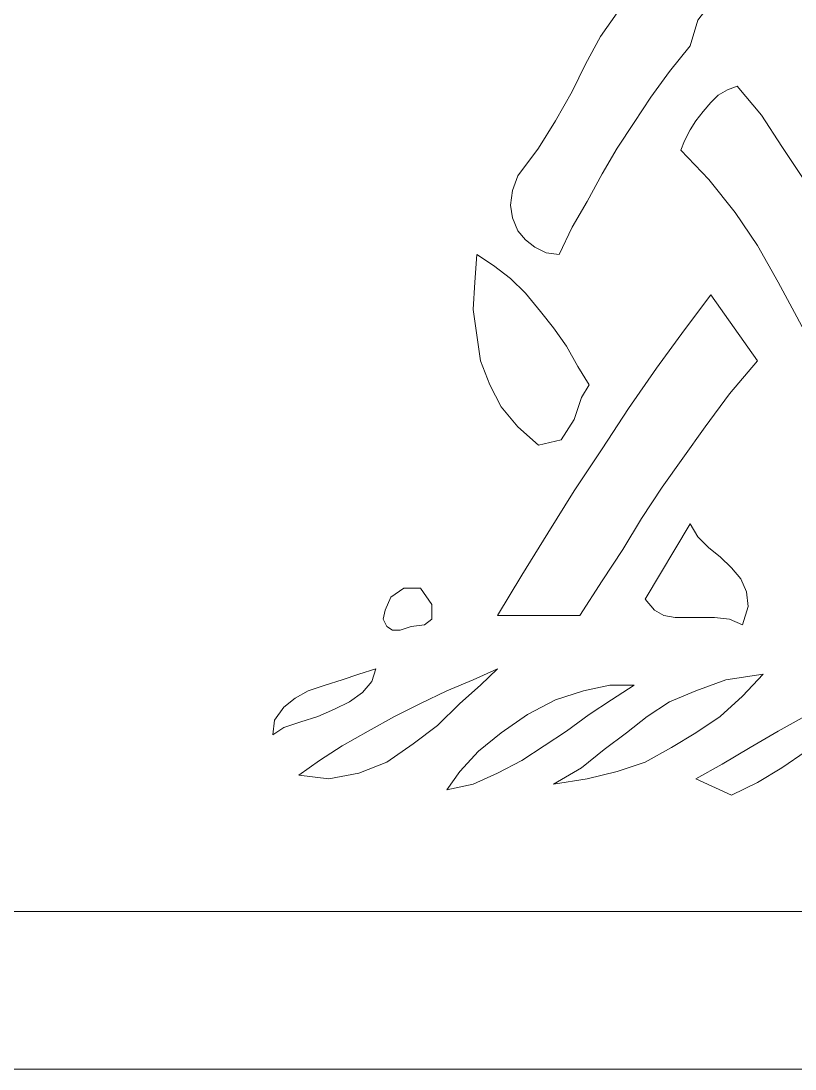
# Model space of a CAD drawing. Header units: millimetres. Extents: x -265 to 251, y -188 to 9.
# Drawn here: x 81.73 to 98.98, y -188.26 to -164.9 of the extents above; entities that cross this region are included whole.
import ezdxf

# ---------------------------------------------------------------- set-up
doc = ezdxf.new("R2010")
doc.units = ezdxf.units.MM
doc.header["$MEASUREMENT"] = 0
doc.layers.add('Camada 1', color=7, linetype='Continuous')

msp = doc.modelspace()

# ---------------------------------------------------------------- linework, layer by layer
at = {"layer": 'Camada 1', "color": 240, "lineweight": 9}
msp.add_lwpolyline([(57.2335, -184.7498), (140.2189, -184.7498), (140.2189, -101.7644), (57.2335, -101.7644), (57.2335, -184.7498)], close=True, dxfattribs=at)
at = {"layer": 'Camada 1', "color": 250, "lineweight": 9}
for points, knots in [([(53.7262, -98.2571), (53.7262, -98.2571), (56.5262, -98.2571), (56.5262, -98.2571), (56.5262, -98.2571), (56.5262, -98.2571), (140.9262, -98.2571), (140.9262, -98.2571), (140.9262, -98.2571), (140.9262, -98.2571), (143.7262, -98.2571), (143.7262, -98.2571), (143.7262, -98.2571), (143.7262, -98.2571), (146.9262, -98.2571), (146.9262, -98.2571), (146.9262, -98.2571), (148.583, -98.2571), (149.9262, -99.6003), (149.9262, -101.2571), (149.9262, -101.2571), (149.9262, -102.9139), (148.583, -104.2571), (146.9262, -104.2571), (146.9262, -104.2571), (146.9262, -104.2571), (146.5262, -104.2571), (146.5262, -104.2571), (146.5262, -104.2571), (146.5262, -104.2571), (146.5262, -101.4571), (146.5262, -101.4571), (146.5262, -101.4571), (146.5262, -101.4571), (143.7262, -101.4571), (143.7262, -101.4571), (143.7262, -101.4571), (143.7262, -101.4571), (143.7262, -104.2571), (143.7262, -104.2571), (143.7262, -104.2571), (143.7262, -104.2571), (143.7262, -119.2571), (143.7262, -119.2571), (143.7262, -119.2571), (143.7262, -119.2571), (146.9262, -119.2571), (146.9262, -119.2571), (146.9262, -119.2571), (148.583, -119.2571), (149.9262, -120.6003), (149.9262, -122.2571), (149.9262, -122.2571), (149.9262, -123.9139), (148.583, -125.2571), (146.9262, -125.2571), (146.9262, -125.2571), (146.9262, -125.2571), (146.5262, -125.2571), (146.5262, -125.2571), (146.5262, -125.2571), (146.5262, -125.2571), (146.5262, -122.4571), (146.5262, -122.4571), (146.5262, -122.4571), (146.5262, -122.4571), (143.7262, -122.4571), (143.7262, -122.4571), (143.7262, -122.4571), (143.7262, -122.4571), (143.7262, -125.2571), (143.7262, -125.2571), (143.7262, -125.2571), (143.7262, -125.2571), (143.7262, -140.2571), (143.7262, -140.2571), (143.7262, -140.2571), (143.7262, -140.2571), (146.9262, -140.2571), (146.9262, -140.2571), (146.9262, -140.2571), (148.583, -140.2571), (149.9262, -141.6003), (149.9262, -143.2571), (149.9262, -143.2571), (149.9262, -144.9139), (148.583, -146.2571), (146.9262, -146.2571), (146.9262, -146.2571), (146.9262, -146.2571), (146.5262, -146.2571), (146.5262, -146.2571), (146.5262, -146.2571), (146.5262, -146.2571), (146.5262, -143.4571), (146.5262, -143.4571), (146.5262, -143.4571), (146.5262, -143.4571), (143.7262, -143.4571), (143.7262, -143.4571), (143.7262, -143.4571), (143.7262, -143.4571), (143.7262, -146.2571), (143.7262, -146.2571), (143.7262, -146.2571), (143.7262, -146.2571), (143.7262, -161.2571), (143.7262, -161.2571), (143.7262, -161.2571), (143.7262, -161.2571), (146.9262, -161.2571), (146.9262, -161.2571), (146.9262, -161.2571), (148.583, -161.2571), (149.9262, -162.6003), (149.9262, -164.2571), (149.9262, -164.2571), (149.9262, -165.9139), (148.583, -167.2571), (146.9262, -167.2571), (146.9262, -167.2571), (146.9262, -167.2571), (146.5262, -167.2571), (146.5262, -167.2571), (146.5262, -167.2571), (146.5262, -167.2571), (146.5262, -164.4571), (146.5262, -164.4571), (146.5262, -164.4571), (146.5262, -164.4571), (143.7262, -164.4571), (143.7262, -164.4571), (143.7262, -164.4571), (143.7262, -164.4571), (143.7262, -167.2571), (143.7262, -167.2571), (143.7262, -167.2571), (143.7262, -167.2571), (143.7262, -182.2571), (143.7262, -182.2571), (143.7262, -182.2571), (143.7262, -182.2571), (146.9262, -182.2571), (146.9262, -182.2571), (146.9262, -182.2571), (148.583, -182.2571), (149.9262, -183.6003), (149.9262, -185.2571), (149.9262, -185.2571), (149.9262, -186.9139), (148.583, -188.2571), (146.9262, -188.2571), (146.9262, -188.2571), (146.9262, -188.2571), (146.5262, -188.2571), (146.5262, -188.2571), (146.5262, -188.2571), (146.5262, -188.2571), (146.5262, -185.4571), (146.5262, -185.4571), (146.5262, -185.4571), (146.5262, -185.4571), (143.7262, -185.4571), (143.7262, -185.4571), (143.7262, -185.4571), (143.7262, -185.4571), (143.7262, -188.2571), (143.7262, -188.2571), (143.7262, -188.2571), (143.7262, -188.2571), (140.9262, -188.2571), (140.9262, -188.2571), (140.9262, -188.2571), (140.9262, -188.2571), (56.5262, -188.2571), (56.5262, -188.2571), (56.5262, -188.2571), (56.5262, -188.2571), (53.7262, -188.2571), (53.7262, -188.2571), (53.7262, -188.2571), (53.7262, -188.2571), (53.7262, -185.4571), (53.7262, -185.4571), (53.7262, -185.4571), (53.7262, -185.4571), (50.9262, -185.4571), (50.9262, -185.4571), (50.9262, -185.4571), (50.9262, -185.4571), (50.9262, -188.2571), (50.9262, -188.2571), (50.9262, -188.2571), (50.9262, -188.2571), (50.5262, -188.2571), (50.5262, -188.2571), (50.5262, -188.2571), (48.8694, -188.2571), (47.5262, -186.9139), (47.5262, -185.2571), (47.5262, -185.2571), (47.5262, -183.6003), (48.8694, -182.2571), (50.5262, -182.2571), (50.5262, -182.2571), (50.5262, -182.2571), (53.7262, -182.2571), (53.7262, -182.2571), (53.7262, -182.2571), (53.7262, -182.2571), (53.7262, -167.2571), (53.7262, -167.2571), (53.7262, -167.2571), (53.7262, -167.2571), (53.7262, -164.4571), (53.7262, -164.4571), (53.7262, -164.4571), (53.7262, -164.4571), (50.9262, -164.4571), (50.9262, -164.4571), (50.9262, -164.4571), (50.9262, -164.4571), (50.9262, -167.2571), (50.9262, -167.2571), (50.9262, -167.2571), (50.9262, -167.2571), (50.5262, -167.2571), (50.5262, -167.2571), (50.5262, -167.2571), (48.8694, -167.2571), (47.5262, -165.9139), (47.5262, -164.2571), (47.5262, -164.2571), (47.5262, -162.6003), (48.8694, -161.2571), (50.5262, -161.2571), (50.5262, -161.2571), (50.5262, -161.2571), (53.7262, -161.2571), (53.7262, -161.2571), (53.7262, -161.2571), (53.7262, -161.2571), (53.7262, -146.2571), (53.7262, -146.2571), (53.7262, -146.2571), (53.7262, -146.2571), (53.7262, -143.4571), (53.7262, -143.4571), (53.7262, -143.4571), (53.7262, -143.4571), (50.9262, -143.4571), (50.9262, -143.4571), (50.9262, -143.4571), (50.9262, -143.4571), (50.9262, -146.2571), (50.9262, -146.2571), (50.9262, -146.2571), (50.9262, -146.2571), (50.5262, -146.2571), (50.5262, -146.2571), (50.5262, -146.2571), (48.8694, -146.2571), (47.5262, -144.9139), (47.5262, -143.2571), (47.5262, -143.2571), (47.5262, -141.6003), (48.8694, -140.2571), (50.5262, -140.2571), (50.5262, -140.2571), (50.5262, -140.2571), (53.7262, -140.2571), (53.7262, -140.2571), (53.7262, -140.2571), (53.7262, -140.2571), (53.7262, -125.2571), (53.7262, -125.2571), (53.7262, -125.2571), (53.7262, -125.2571), (53.7262, -122.4571), (53.7262, -122.4571), (53.7262, -122.4571), (53.7262, -122.4571), (50.9262, -122.4571), (50.9262, -122.4571), (50.9262, -122.4571), (50.9262, -122.4571), (50.9262, -125.2571), (50.9262, -125.2571), (50.9262, -125.2571), (50.9262, -125.2571), (50.5262, -125.2571), (50.5262, -125.2571), (50.5262, -125.2571), (48.8694, -125.2571), (47.5262, -123.9139), (47.5262, -122.2571), (47.5262, -122.2571), (47.5262, -120.6003), (48.8694, -119.2571), (50.5262, -119.2571), (50.5262, -119.2571), (50.5262, -119.2571), (53.7262, -119.2571), (53.7262, -119.2571), (53.7262, -119.2571), (53.7262, -119.2571), (53.7262, -104.2571), (53.7262, -104.2571), (53.7262, -104.2571), (53.7262, -104.2571), (53.7262, -101.4571), (53.7262, -101.4571), (53.7262, -101.4571), (53.7262, -101.4571), (50.9262, -101.4571), (50.9262, -101.4571), (50.9262, -101.4571), (50.9262, -101.4571), (50.9262, -104.2571), (50.9262, -104.2571), (50.9262, -104.2571), (50.9262, -104.2571), (50.5262, -104.2571), (50.5262, -104.2571), (50.5262, -104.2571), (48.8694, -104.2571), (47.5262, -102.9139), (47.5262, -101.2571), (47.5262, -101.2571), (47.5262, -99.6003), (48.8694, -98.2571), (50.5262, -98.2571), (50.5262, -98.2571), (50.5262, -98.2571), (53.7262, -98.2571), (53.7262, -98.2571)], [0, 0, 0, 0, 0.0117647, 0.0117647, 0.0117647, 0.0117647, 0.0235294, 0.0235294, 0.0235294, 0.0235294, 0.0352941, 0.0352941, 0.0352941, 0.0352941, 0.0470588, 0.0470588, 0.0470588, 0.0470588, 0.0588235, 0.0588235, 0.0588235, 0.0588235, 0.0705882, 0.0705882, 0.0705882, 0.0705882, 0.0823529, 0.0823529, 0.0823529, 0.0823529, 0.0941176, 0.0941176, 0.0941176, 0.0941176, 0.1058824, 0.1058824, 0.1058824, 0.1058824, 0.1176471, 0.1176471, 0.1176471, 0.1176471, 0.1294118, 0.1294118, 0.1294118, 0.1294118, 0.1411765, 0.1411765, 0.1411765, 0.1411765, 0.1529412, 0.1529412, 0.1529412, 0.1529412, 0.1647059, 0.1647059, 0.1647059, 0.1647059, 0.1764706, 0.1764706, 0.1764706, 0.1764706, 0.1882353, 0.1882353, 0.1882353, 0.1882353, 0.2, 0.2, 0.2, 0.2, 0.2117647, 0.2117647, 0.2117647, 0.2117647, 0.2235294, 0.2235294, 0.2235294, 0.2235294, 0.2352941, 0.2352941, 0.2352941, 0.2352941, 0.2470588, 0.2470588, 0.2470588, 0.2470588, 0.2588235, 0.2588235, 0.2588235, 0.2588235, 0.2705882, 0.2705882, 0.2705882, 0.2705882, 0.2823529, 0.2823529, 0.2823529, 0.2823529, 0.2941176, 0.2941176, 0.2941176, 0.2941176, 0.3058824, 0.3058824, 0.3058824, 0.3058824, 0.3176471, 0.3176471, 0.3176471, 0.3176471, 0.3294118, 0.3294118, 0.3294118, 0.3294118, 0.3411765, 0.3411765, 0.3411765, 0.3411765, 0.3529412, 0.3529412, 0.3529412, 0.3529412, 0.3647059, 0.3647059, 0.3647059, 0.3647059, 0.3764706, 0.3764706, 0.3764706, 0.3764706, 0.3882353, 0.3882353, 0.3882353, 0.3882353, 0.4, 0.4, 0.4, 0.4, 0.4117647, 0.4117647, 0.4117647, 0.4117647, 0.4235294, 0.4235294, 0.4235294, 0.4235294, 0.4352941, 0.4352941, 0.4352941, 0.4352941, 0.4470588, 0.4470588, 0.4470588, 0.4470588, 0.4588235, 0.4588235, 0.4588235, 0.4588235, 0.4705882, 0.4705882, 0.4705882, 0.4705882, 0.4823529, 0.4823529, 0.4823529, 0.4823529, 0.4941176, 0.4941176, 0.4941176, 0.4941176, 0.5058824, 0.5058824, 0.5058824, 0.5058824, 0.5176471, 0.5176471, 0.5176471, 0.5176471, 0.5294118, 0.5294118, 0.5294118, 0.5294118, 0.5411765, 0.5411765, 0.5411765, 0.5411765, 0.5529412, 0.5529412, 0.5529412, 0.5529412, 0.5647059, 0.5647059, 0.5647059, 0.5647059, 0.5764706, 0.5764706, 0.5764706, 0.5764706, 0.5882353, 0.5882353, 0.5882353, 0.5882353, 0.6, 0.6, 0.6, 0.6, 0.6117647, 0.6117647, 0.6117647, 0.6117647, 0.6235294, 0.6235294, 0.6235294, 0.6235294, 0.6352941, 0.6352941, 0.6352941, 0.6352941, 0.6470588, 0.6470588, 0.6470588, 0.6470588, 0.6588235, 0.6588235, 0.6588235, 0.6588235, 0.6705882, 0.6705882, 0.6705882, 0.6705882, 0.6823529, 0.6823529, 0.6823529, 0.6823529, 0.6941176, 0.6941176, 0.6941176, 0.6941176, 0.7058824, 0.7058824, 0.7058824, 0.7058824, 0.7176471, 0.7176471, 0.7176471, 0.7176471, 0.7294118, 0.7294118, 0.7294118, 0.7294118, 0.7411765, 0.7411765, 0.7411765, 0.7411765, 0.7529412, 0.7529412, 0.7529412, 0.7529412, 0.7647059, 0.7647059, 0.7647059, 0.7647059, 0.7764706, 0.7764706, 0.7764706, 0.7764706, 0.7882353, 0.7882353, 0.7882353, 0.7882353, 0.8, 0.8, 0.8, 0.8, 0.8117647, 0.8117647, 0.8117647, 0.8117647, 0.8235294, 0.8235294, 0.8235294, 0.8235294, 0.8352941, 0.8352941, 0.8352941, 0.8352941, 0.8470588, 0.8470588, 0.8470588, 0.8470588, 0.8588235, 0.8588235, 0.8588235, 0.8588235, 0.8705882, 0.8705882, 0.8705882, 0.8705882, 0.8823529, 0.8823529, 0.8823529, 0.8823529, 0.8941176, 0.8941176, 0.8941176, 0.8941176, 0.9058824, 0.9058824, 0.9058824, 0.9058824, 0.9176471, 0.9176471, 0.9176471, 0.9176471, 0.9294118, 0.9294118, 0.9294118, 0.9294118, 0.9411765, 0.9411765, 0.9411765, 0.9411765, 0.9529412, 0.9529412, 0.9529412, 0.9529412, 0.9647059, 0.9647059, 0.9647059, 0.9647059, 0.9764706, 0.9764706, 0.9764706, 0.9764706, 1, 1, 1, 1]), ([(96.6407, -165.4521), (96.6407, -165.4521), (96.1819, -166.0238), (96.1819, -166.0238), (96.1819, -166.0238), (96.1819, -166.0238), (95.7649, -166.5954), (95.7649, -166.5954), (95.7649, -166.5954), (95.7649, -166.5954), (95.3894, -167.1672), (95.3894, -167.1672), (95.3894, -167.1672), (95.3894, -167.1672), (95.0142, -167.7389), (95.0142, -167.7389), (95.0142, -167.7389), (95.0142, -167.7389), (94.6804, -168.3107), (94.6804, -168.3107), (94.6804, -168.3107), (94.6804, -168.3107), (94.3467, -168.9232), (94.3467, -168.9232), (94.3467, -168.9232), (94.3467, -168.9232), (94.0131, -169.495), (94.0131, -169.495), (94.0131, -169.495), (94.0131, -169.495), (93.7211, -170.1074), (93.7211, -170.1074), (93.7211, -170.1074), (93.7211, -170.1074), (93.4291, -170.0667), (93.4291, -170.0667), (93.4291, -170.0667), (93.4291, -170.0667), (93.1788, -169.9442), (93.1788, -169.9442), (93.1788, -169.9442), (93.1788, -169.9442), (92.9702, -169.7807), (92.9702, -169.7807), (92.9702, -169.7807), (92.9702, -169.7807), (92.8036, -169.5765), (92.8036, -169.5765), (92.8036, -169.5765), (92.8036, -169.5765), (92.6782, -169.2908), (92.6782, -169.2908), (92.6782, -169.2908), (92.6782, -169.2908), (92.6366, -169.0049), (92.6366, -169.0049), (92.6366, -169.0049), (92.6366, -169.0049), (92.6782, -168.6782), (92.6782, -168.6782), (92.6782, -168.6782), (92.6782, -168.6782), (92.8036, -168.3515), (92.8036, -168.3515), (92.8036, -168.3515), (92.8036, -168.3515), (93.2623, -167.7389), (93.2623, -167.7389), (93.2623, -167.7389), (93.2623, -167.7389), (93.6375, -167.1264), (93.6375, -167.1264), (93.6375, -167.1264), (93.6375, -167.1264), (94.0131, -166.473), (94.0131, -166.473), (94.0131, -166.473), (94.0131, -166.473), (94.305, -165.8603), (94.305, -165.8603), (94.305, -165.8603), (94.305, -165.8603), (94.6386, -165.2479), (94.6386, -165.2479), (94.6386, -165.2479), (94.6386, -165.2479), (95.0142, -164.717), (95.0142, -164.717), (95.0142, -164.717), (95.0142, -164.717), (95.4312, -164.1862), (95.4312, -164.1862), (95.4312, -164.1862), (95.4312, -164.1862), (95.9734, -163.7778), (95.9734, -163.7778), (95.9734, -163.7778), (95.9734, -163.7778), (96.1402, -163.4511), (96.1402, -163.4511), (96.1402, -163.4511), (96.1402, -163.4511), (96.2653, -163.0834), (96.2653, -163.0834), (96.2653, -163.0834), (96.2653, -163.0834), (96.4323, -162.7567), (96.4323, -162.7567), (96.4323, -162.7567), (96.4323, -162.7567), (96.599, -162.4301), (96.599, -162.4301), (96.599, -162.4301), (96.599, -162.4301), (96.8075, -162.1034), (96.8075, -162.1034), (96.8075, -162.1034), (96.8075, -162.1034), (97.058, -161.8175), (97.058, -161.8175), (97.058, -161.8175), (97.058, -161.8175), (97.3916, -161.5726), (97.3916, -161.5726), (97.3916, -161.5726), (97.3916, -161.5726), (97.8085, -161.3274), (97.8085, -161.3274), (97.8085, -161.3274), (97.8085, -161.3274), (98.4759, -161.9402), (98.4759, -161.9402), (98.4759, -161.9402), (98.4759, -161.9402), (98.6429, -162.471), (98.6429, -162.471), (98.6429, -162.471), (98.6429, -162.471), (98.5593, -162.9609), (98.5593, -162.9609), (98.5593, -162.9609), (98.5593, -162.9609), (98.184, -163.4511), (98.184, -163.4511), (98.184, -163.4511), (98.184, -163.4511), (97.6835, -163.9003), (97.6835, -163.9003), (97.6835, -163.9003), (97.6835, -163.9003), (97.183, -164.3904), (97.183, -164.3904), (97.183, -164.3904), (97.183, -164.3904), (96.8075, -164.8804), (96.8075, -164.8804), (96.8075, -164.8804), (96.8075, -164.8804), (96.6407, -165.4521), (96.6407, -165.4521)], [0, 0, 0, 0, 0.0243902, 0.0243902, 0.0243902, 0.0243902, 0.0487805, 0.0487805, 0.0487805, 0.0487805, 0.0731707, 0.0731707, 0.0731707, 0.0731707, 0.097561, 0.097561, 0.097561, 0.097561, 0.1219512, 0.1219512, 0.1219512, 0.1219512, 0.1463415, 0.1463415, 0.1463415, 0.1463415, 0.1707317, 0.1707317, 0.1707317, 0.1707317, 0.195122, 0.195122, 0.195122, 0.195122, 0.2195122, 0.2195122, 0.2195122, 0.2195122, 0.2439024, 0.2439024, 0.2439024, 0.2439024, 0.2682927, 0.2682927, 0.2682927, 0.2682927, 0.2926829, 0.2926829, 0.2926829, 0.2926829, 0.3170732, 0.3170732, 0.3170732, 0.3170732, 0.3414634, 0.3414634, 0.3414634, 0.3414634, 0.3658537, 0.3658537, 0.3658537, 0.3658537, 0.3902439, 0.3902439, 0.3902439, 0.3902439, 0.4146341, 0.4146341, 0.4146341, 0.4146341, 0.4390244, 0.4390244, 0.4390244, 0.4390244, 0.4634146, 0.4634146, 0.4634146, 0.4634146, 0.4878049, 0.4878049, 0.4878049, 0.4878049, 0.5121951, 0.5121951, 0.5121951, 0.5121951, 0.5365854, 0.5365854, 0.5365854, 0.5365854, 0.5609756, 0.5609756, 0.5609756, 0.5609756, 0.5853659, 0.5853659, 0.5853659, 0.5853659, 0.6097561, 0.6097561, 0.6097561, 0.6097561, 0.6341463, 0.6341463, 0.6341463, 0.6341463, 0.6585366, 0.6585366, 0.6585366, 0.6585366, 0.6829268, 0.6829268, 0.6829268, 0.6829268, 0.7073171, 0.7073171, 0.7073171, 0.7073171, 0.7317073, 0.7317073, 0.7317073, 0.7317073, 0.7560976, 0.7560976, 0.7560976, 0.7560976, 0.7804878, 0.7804878, 0.7804878, 0.7804878, 0.804878, 0.804878, 0.804878, 0.804878, 0.8292683, 0.8292683, 0.8292683, 0.8292683, 0.8536585, 0.8536585, 0.8536585, 0.8536585, 0.8780488, 0.8780488, 0.8780488, 0.8780488, 0.902439, 0.902439, 0.902439, 0.902439, 0.9268293, 0.9268293, 0.9268293, 0.9268293, 0.9512195, 0.9512195, 0.9512195, 0.9512195, 1, 1, 1, 1]), ([(97.6835, -166.3504), (97.6835, -166.3504), (98.2256, -167.0038), (98.2256, -167.0038), (98.2256, -167.0038), (98.2256, -167.0038), (98.6846, -167.6982), (98.6846, -167.6982), (98.6846, -167.6982), (98.6846, -167.6982), (99.1431, -168.3923), (99.1431, -168.3923), (99.1431, -168.3923), (99.1431, -168.3923), (99.5602, -169.0867), (99.5602, -169.0867), (99.5602, -169.0867), (99.5602, -169.0867), (100.0192, -169.8216), (100.0192, -169.8216), (100.0192, -169.8216), (100.0192, -169.8216), (100.4779, -170.5567), (100.4779, -170.5567), (100.4779, -170.5567), (100.4779, -170.5567), (100.9367, -171.3327), (100.9367, -171.3327), (100.9367, -171.3327), (100.9367, -171.3327), (101.4789, -172.1085), (101.4789, -172.1085), (101.4789, -172.1085), (101.4789, -172.1085), (101.5624, -172.4761), (101.5624, -172.4761), (101.5624, -172.4761), (101.5624, -172.4761), (101.5206, -172.7618), (101.5206, -172.7618), (101.5206, -172.7618), (101.5206, -172.7618), (101.4374, -173.007), (101.4374, -173.007), (101.4374, -173.007), (101.4374, -173.007), (101.2704, -173.2112), (101.2704, -173.2112), (101.2704, -173.2112), (101.2704, -173.2112), (101.0619, -173.3744), (101.0619, -173.3744), (101.0619, -173.3744), (101.0619, -173.3744), (100.8533, -173.5379), (100.8533, -173.5379), (100.8533, -173.5379), (100.8533, -173.5379), (100.6447, -173.6605), (100.6447, -173.6605), (100.6447, -173.6605), (100.6447, -173.6605), (100.4364, -173.7828), (100.4364, -173.7828), (100.4364, -173.7828), (100.4364, -173.7828), (99.9357, -173.0477), (99.9357, -173.0477), (99.9357, -173.0477), (99.9357, -173.0477), (99.4352, -172.272), (99.4352, -172.272), (99.4352, -172.272), (99.4352, -172.272), (99.0181, -171.4959), (99.0181, -171.4959), (99.0181, -171.4959), (99.0181, -171.4959), (98.6012, -170.7201), (98.6012, -170.7201), (98.6012, -170.7201), (98.6012, -170.7201), (98.1422, -169.9033), (98.1422, -169.9033), (98.1422, -169.9033), (98.1422, -169.9033), (97.6418, -169.1681), (97.6418, -169.1681), (97.6418, -169.1681), (97.6418, -169.1681), (97.058, -168.4333), (97.058, -168.4333), (97.058, -168.4333), (97.058, -168.4333), (96.4323, -167.7798), (96.4323, -167.7798), (96.4323, -167.7798), (96.4323, -167.7798), (96.5156, -167.5756), (96.5156, -167.5756), (96.5156, -167.5756), (96.5156, -167.5756), (96.6407, -167.3305), (96.6407, -167.3305), (96.6407, -167.3305), (96.6407, -167.3305), (96.7659, -167.1264), (96.7659, -167.1264), (96.7659, -167.1264), (96.7659, -167.1264), (96.9327, -166.9221), (96.9327, -166.9221), (96.9327, -166.9221), (96.9327, -166.9221), (97.0996, -166.7181), (97.0996, -166.7181), (97.0996, -166.7181), (97.0996, -166.7181), (97.2664, -166.5546), (97.2664, -166.5546), (97.2664, -166.5546), (97.2664, -166.5546), (97.4749, -166.4322), (97.4749, -166.4322), (97.4749, -166.4322), (97.4749, -166.4322), (97.6835, -166.3504), (97.6835, -166.3504)], [0, 0, 0, 0, 0.030303, 0.030303, 0.030303, 0.030303, 0.0606061, 0.0606061, 0.0606061, 0.0606061, 0.0909091, 0.0909091, 0.0909091, 0.0909091, 0.1212121, 0.1212121, 0.1212121, 0.1212121, 0.1515152, 0.1515152, 0.1515152, 0.1515152, 0.1818182, 0.1818182, 0.1818182, 0.1818182, 0.2121212, 0.2121212, 0.2121212, 0.2121212, 0.2424242, 0.2424242, 0.2424242, 0.2424242, 0.2727273, 0.2727273, 0.2727273, 0.2727273, 0.3030303, 0.3030303, 0.3030303, 0.3030303, 0.3333333, 0.3333333, 0.3333333, 0.3333333, 0.3636364, 0.3636364, 0.3636364, 0.3636364, 0.3939394, 0.3939394, 0.3939394, 0.3939394, 0.4242424, 0.4242424, 0.4242424, 0.4242424, 0.4545455, 0.4545455, 0.4545455, 0.4545455, 0.4848485, 0.4848485, 0.4848485, 0.4848485, 0.5151515, 0.5151515, 0.5151515, 0.5151515, 0.5454545, 0.5454545, 0.5454545, 0.5454545, 0.5757576, 0.5757576, 0.5757576, 0.5757576, 0.6060606, 0.6060606, 0.6060606, 0.6060606, 0.6363636, 0.6363636, 0.6363636, 0.6363636, 0.6666667, 0.6666667, 0.6666667, 0.6666667, 0.6969697, 0.6969697, 0.6969697, 0.6969697, 0.7272727, 0.7272727, 0.7272727, 0.7272727, 0.7575758, 0.7575758, 0.7575758, 0.7575758, 0.7878788, 0.7878788, 0.7878788, 0.7878788, 0.8181818, 0.8181818, 0.8181818, 0.8181818, 0.8484848, 0.8484848, 0.8484848, 0.8484848, 0.8787879, 0.8787879, 0.8787879, 0.8787879, 0.9090909, 0.9090909, 0.9090909, 0.9090909, 0.9393939, 0.9393939, 0.9393939, 0.9393939, 1, 1, 1, 1]), ([(94.3885, -173.007), (94.3885, -173.007), (94.2214, -173.2928), (94.2214, -173.2928), (94.2214, -173.2928), (94.2214, -173.2928), (94.0547, -173.7828), (94.0547, -173.7828), (94.0547, -173.7828), (94.0547, -173.7828), (93.7628, -174.232), (93.7628, -174.232), (93.7628, -174.232), (93.7628, -174.232), (93.2623, -174.3545), (93.2623, -174.3545), (93.2623, -174.3545), (93.2623, -174.3545), (92.8036, -173.9463), (92.8036, -173.9463), (92.8036, -173.9463), (92.8036, -173.9463), (92.428, -173.497), (92.428, -173.497), (92.428, -173.497), (92.428, -173.497), (92.1777, -173.007), (92.1777, -173.007), (92.1777, -173.007), (92.1777, -173.007), (91.9693, -172.4761), (91.9693, -172.4761), (91.9693, -172.4761), (91.9693, -172.4761), (91.8858, -171.9043), (91.8858, -171.9043), (91.8858, -171.9043), (91.8858, -171.9043), (91.8024, -171.3327), (91.8024, -171.3327), (91.8024, -171.3327), (91.8024, -171.3327), (91.844, -170.7201), (91.844, -170.7201), (91.844, -170.7201), (91.844, -170.7201), (91.8858, -170.1074), (91.8858, -170.1074), (91.8858, -170.1074), (91.8858, -170.1074), (92.2611, -170.3526), (92.2611, -170.3526), (92.2611, -170.3526), (92.2611, -170.3526), (92.6366, -170.6383), (92.6366, -170.6383), (92.6366, -170.6383), (92.6366, -170.6383), (92.9702, -170.9652), (92.9702, -170.9652), (92.9702, -170.9652), (92.9702, -170.9652), (93.3039, -171.3735), (93.3039, -171.3735), (93.3039, -171.3735), (93.3039, -171.3735), (93.5959, -171.741), (93.5959, -171.741), (93.5959, -171.741), (93.5959, -171.741), (93.8878, -172.1494), (93.8878, -172.1494), (93.8878, -172.1494), (93.8878, -172.1494), (94.1382, -172.5986), (94.1382, -172.5986), (94.1382, -172.5986), (94.1382, -172.5986), (94.3885, -173.007), (94.3885, -173.007)], [0, 0, 0, 0, 0.047619, 0.047619, 0.047619, 0.047619, 0.0952381, 0.0952381, 0.0952381, 0.0952381, 0.1428571, 0.1428571, 0.1428571, 0.1428571, 0.1904762, 0.1904762, 0.1904762, 0.1904762, 0.2380952, 0.2380952, 0.2380952, 0.2380952, 0.2857143, 0.2857143, 0.2857143, 0.2857143, 0.3333333, 0.3333333, 0.3333333, 0.3333333, 0.3809524, 0.3809524, 0.3809524, 0.3809524, 0.4285714, 0.4285714, 0.4285714, 0.4285714, 0.4761905, 0.4761905, 0.4761905, 0.4761905, 0.5238095, 0.5238095, 0.5238095, 0.5238095, 0.5714286, 0.5714286, 0.5714286, 0.5714286, 0.6190476, 0.6190476, 0.6190476, 0.6190476, 0.6666667, 0.6666667, 0.6666667, 0.6666667, 0.7142857, 0.7142857, 0.7142857, 0.7142857, 0.7619048, 0.7619048, 0.7619048, 0.7619048, 0.8095238, 0.8095238, 0.8095238, 0.8095238, 0.8571429, 0.8571429, 0.8571429, 0.8571429, 0.9047619, 0.9047619, 0.9047619, 0.9047619, 1, 1, 1, 1]), ([(98.1422, -172.4761), (98.1422, -172.4761), (97.5166, -173.2112), (97.5166, -173.2112), (97.5166, -173.2112), (97.5166, -173.2112), (96.9744, -173.9463), (96.9744, -173.9463), (96.9744, -173.9463), (96.9744, -173.9463), (96.4738, -174.6403), (96.4738, -174.6403), (96.4738, -174.6403), (96.4738, -174.6403), (96.0151, -175.2937), (96.0151, -175.2937), (96.0151, -175.2937), (96.0151, -175.2937), (95.5563, -175.9881), (95.5563, -175.9881), (95.5563, -175.9881), (95.5563, -175.9881), (95.1391, -176.6822), (95.1391, -176.6822), (95.1391, -176.6822), (95.1391, -176.6822), (94.6804, -177.3766), (94.6804, -177.3766), (94.6804, -177.3766), (94.6804, -177.3766), (94.1798, -178.1525), (94.1798, -178.1525), (94.1798, -178.1525), (94.1798, -178.1525), (92.3446, -178.1525), (92.3446, -178.1525), (92.3446, -178.1525), (92.3446, -178.1525), (92.8868, -177.2539), (92.8868, -177.2539), (92.8868, -177.2539), (92.8868, -177.2539), (93.4709, -176.3148), (93.4709, -176.3148), (93.4709, -176.3148), (93.4709, -176.3148), (94.0547, -175.3755), (94.0547, -175.3755), (94.0547, -175.3755), (94.0547, -175.3755), (94.6804, -174.4362), (94.6804, -174.4362), (94.6804, -174.4362), (94.6804, -174.4362), (95.2643, -173.5379), (95.2643, -173.5379), (95.2643, -173.5379), (95.2643, -173.5379), (95.8899, -172.6394), (95.8899, -172.6394), (95.8899, -172.6394), (95.8899, -172.6394), (96.5156, -171.7818), (96.5156, -171.7818), (96.5156, -171.7818), (96.5156, -171.7818), (97.0996, -171.0059), (97.0996, -171.0059), (97.0996, -171.0059), (97.0996, -171.0059), (98.1422, -172.4761), (98.1422, -172.4761)], [0, 0, 0, 0, 0.0526316, 0.0526316, 0.0526316, 0.0526316, 0.1052632, 0.1052632, 0.1052632, 0.1052632, 0.1578947, 0.1578947, 0.1578947, 0.1578947, 0.2105263, 0.2105263, 0.2105263, 0.2105263, 0.2631579, 0.2631579, 0.2631579, 0.2631579, 0.3157895, 0.3157895, 0.3157895, 0.3157895, 0.3684211, 0.3684211, 0.3684211, 0.3684211, 0.4210526, 0.4210526, 0.4210526, 0.4210526, 0.4736842, 0.4736842, 0.4736842, 0.4736842, 0.5263158, 0.5263158, 0.5263158, 0.5263158, 0.5789474, 0.5789474, 0.5789474, 0.5789474, 0.6315789, 0.6315789, 0.6315789, 0.6315789, 0.6842105, 0.6842105, 0.6842105, 0.6842105, 0.7368421, 0.7368421, 0.7368421, 0.7368421, 0.7894737, 0.7894737, 0.7894737, 0.7894737, 0.8421053, 0.8421053, 0.8421053, 0.8421053, 0.8947368, 0.8947368, 0.8947368, 0.8947368, 1, 1, 1, 1]), ([(97.8085, -178.3566), (97.8085, -178.3566), (97.5166, -178.2341), (97.5166, -178.2341), (97.5166, -178.2341), (97.5166, -178.2341), (97.183, -178.1934), (97.183, -178.1934), (97.183, -178.1934), (97.183, -178.1934), (96.891, -178.1934), (96.891, -178.1934), (96.891, -178.1934), (96.891, -178.1934), (96.599, -178.1934), (96.599, -178.1934), (96.599, -178.1934), (96.599, -178.1934), (96.3071, -178.1934), (96.3071, -178.1934), (96.3071, -178.1934), (96.3071, -178.1934), (96.0568, -178.1525), (96.0568, -178.1525), (96.0568, -178.1525), (96.0568, -178.1525), (95.8481, -178.0299), (95.8481, -178.0299), (95.8481, -178.0299), (95.8481, -178.0299), (95.6398, -177.785), (95.6398, -177.785), (95.6398, -177.785), (95.6398, -177.785), (96.6407, -176.1106), (96.6407, -176.1106), (96.6407, -176.1106), (96.6407, -176.1106), (96.8075, -176.3964), (96.8075, -176.3964), (96.8075, -176.3964), (96.8075, -176.3964), (97.058, -176.6414), (97.058, -176.6414), (97.058, -176.6414), (97.058, -176.6414), (97.3081, -176.8457), (97.3081, -176.8457), (97.3081, -176.8457), (97.3081, -176.8457), (97.5583, -177.0906), (97.5583, -177.0906), (97.5583, -177.0906), (97.5583, -177.0906), (97.767, -177.3357), (97.767, -177.3357), (97.767, -177.3357), (97.767, -177.3357), (97.892, -177.6215), (97.892, -177.6215), (97.892, -177.6215), (97.892, -177.6215), (97.9338, -177.9482), (97.9338, -177.9482), (97.9338, -177.9482), (97.9338, -177.9482), (97.8085, -178.3566), (97.8085, -178.3566)], [0, 0, 0, 0, 0.0555556, 0.0555556, 0.0555556, 0.0555556, 0.1111111, 0.1111111, 0.1111111, 0.1111111, 0.1666667, 0.1666667, 0.1666667, 0.1666667, 0.2222222, 0.2222222, 0.2222222, 0.2222222, 0.2777778, 0.2777778, 0.2777778, 0.2777778, 0.3333333, 0.3333333, 0.3333333, 0.3333333, 0.3888889, 0.3888889, 0.3888889, 0.3888889, 0.4444444, 0.4444444, 0.4444444, 0.4444444, 0.5, 0.5, 0.5, 0.5, 0.5555556, 0.5555556, 0.5555556, 0.5555556, 0.6111111, 0.6111111, 0.6111111, 0.6111111, 0.6666667, 0.6666667, 0.6666667, 0.6666667, 0.7222222, 0.7222222, 0.7222222, 0.7222222, 0.7777778, 0.7777778, 0.7777778, 0.7777778, 0.8333333, 0.8333333, 0.8333333, 0.8333333, 0.8888889, 0.8888889, 0.8888889, 0.8888889, 1, 1, 1, 1]), ([(90.8847, -177.9073), (90.8847, -177.9073), (90.8847, -178.2341), (90.8847, -178.2341), (90.8847, -178.2341), (90.8847, -178.2341), (90.7179, -178.3566), (90.7179, -178.3566), (90.7179, -178.3566), (90.7179, -178.3566), (90.426, -178.3974), (90.426, -178.3974), (90.426, -178.3974), (90.426, -178.3974), (90.1756, -178.4791), (90.1756, -178.4791), (90.1756, -178.4791), (90.1756, -178.4791), (90.0088, -178.4791), (90.0088, -178.4791), (90.0088, -178.4791), (90.0088, -178.4791), (89.8836, -178.3974), (89.8836, -178.3974), (89.8836, -178.3974), (89.8836, -178.3974), (89.8004, -178.2341), (89.8004, -178.2341), (89.8004, -178.2341), (89.8004, -178.2341), (89.8419, -178.0299), (89.8419, -178.0299), (89.8419, -178.0299), (89.8419, -178.0299), (89.967, -177.7441), (89.967, -177.7441), (89.967, -177.7441), (89.967, -177.7441), (90.259, -177.5399), (90.259, -177.5399), (90.259, -177.5399), (90.259, -177.5399), (90.6344, -177.5399), (90.6344, -177.5399), (90.6344, -177.5399), (90.6344, -177.5399), (90.8847, -177.9073), (90.8847, -177.9073)], [0, 0, 0, 0, 0.0769231, 0.0769231, 0.0769231, 0.0769231, 0.1538462, 0.1538462, 0.1538462, 0.1538462, 0.2307692, 0.2307692, 0.2307692, 0.2307692, 0.3076923, 0.3076923, 0.3076923, 0.3076923, 0.3846154, 0.3846154, 0.3846154, 0.3846154, 0.4615385, 0.4615385, 0.4615385, 0.4615385, 0.5384615, 0.5384615, 0.5384615, 0.5384615, 0.6153846, 0.6153846, 0.6153846, 0.6153846, 0.6923077, 0.6923077, 0.6923077, 0.6923077, 0.7692308, 0.7692308, 0.7692308, 0.7692308, 0.8461538, 0.8461538, 0.8461538, 0.8461538, 1, 1, 1, 1]), ([(89.6334, -179.3367), (89.6334, -179.3367), (89.55, -179.6226), (89.55, -179.6226), (89.55, -179.6226), (89.55, -179.6226), (89.3415, -179.8675), (89.3415, -179.8675), (89.3415, -179.8675), (89.3415, -179.8675), (89.0495, -180.0718), (89.0495, -180.0718), (89.0495, -180.0718), (89.0495, -180.0718), (88.7158, -180.2351), (88.7158, -180.2351), (88.7158, -180.2351), (88.7158, -180.2351), (88.3404, -180.3985), (88.3404, -180.3985), (88.3404, -180.3985), (88.3404, -180.3985), (87.965, -180.5209), (87.965, -180.5209), (87.965, -180.5209), (87.965, -180.5209), (87.5895, -180.6434), (87.5895, -180.6434), (87.5895, -180.6434), (87.5895, -180.6434), (87.3394, -180.8069), (87.3394, -180.8069), (87.3394, -180.8069), (87.3394, -180.8069), (87.3812, -180.4802), (87.3812, -180.4802), (87.3812, -180.4802), (87.3812, -180.4802), (87.5895, -180.1942), (87.5895, -180.1942), (87.5895, -180.1942), (87.5895, -180.1942), (87.8399, -179.9901), (87.8399, -179.9901), (87.8399, -179.9901), (87.8399, -179.9901), (88.132, -179.8268), (88.132, -179.8268), (88.132, -179.8268), (88.132, -179.8268), (88.5072, -179.7043), (88.5072, -179.7043), (88.5072, -179.7043), (88.5072, -179.7043), (88.8826, -179.5817), (88.8826, -179.5817), (88.8826, -179.5817), (88.8826, -179.5817), (89.258, -179.4592), (89.258, -179.4592), (89.258, -179.4592), (89.258, -179.4592), (89.6334, -179.3367), (89.6334, -179.3367)], [0, 0, 0, 0, 0.0588235, 0.0588235, 0.0588235, 0.0588235, 0.1176471, 0.1176471, 0.1176471, 0.1176471, 0.1764706, 0.1764706, 0.1764706, 0.1764706, 0.2352941, 0.2352941, 0.2352941, 0.2352941, 0.2941176, 0.2941176, 0.2941176, 0.2941176, 0.3529412, 0.3529412, 0.3529412, 0.3529412, 0.4117647, 0.4117647, 0.4117647, 0.4117647, 0.4705882, 0.4705882, 0.4705882, 0.4705882, 0.5294118, 0.5294118, 0.5294118, 0.5294118, 0.5882353, 0.5882353, 0.5882353, 0.5882353, 0.6470588, 0.6470588, 0.6470588, 0.6470588, 0.7058824, 0.7058824, 0.7058824, 0.7058824, 0.7647059, 0.7647059, 0.7647059, 0.7647059, 0.8235294, 0.8235294, 0.8235294, 0.8235294, 0.8823529, 0.8823529, 0.8823529, 0.8823529, 1, 1, 1, 1]), ([(92.3446, -179.3367), (92.3446, -179.3367), (91.9693, -179.7043), (91.9693, -179.7043), (91.9693, -179.7043), (91.9693, -179.7043), (91.5103, -180.1128), (91.5103, -180.1128), (91.5103, -180.1128), (91.5103, -180.1128), (91.0099, -180.6027), (91.0099, -180.6027), (91.0099, -180.6027), (91.0099, -180.6027), (90.4677, -181.0111), (90.4677, -181.0111), (90.4677, -181.0111), (90.4677, -181.0111), (89.8836, -181.4195), (89.8836, -181.4195), (89.8836, -181.4195), (89.8836, -181.4195), (89.258, -181.6644), (89.258, -181.6644), (89.258, -181.6644), (89.258, -181.6644), (88.5907, -181.787), (88.5907, -181.787), (88.5907, -181.787), (88.5907, -181.787), (87.9232, -181.7053), (87.9232, -181.7053), (87.9232, -181.7053), (87.9232, -181.7053), (88.3822, -181.3786), (88.3822, -181.3786), (88.3822, -181.3786), (88.3822, -181.3786), (88.8826, -181.0519), (88.8826, -181.0519), (88.8826, -181.0519), (88.8826, -181.0519), (89.4667, -180.7251), (89.4667, -180.7251), (89.4667, -180.7251), (89.4667, -180.7251), (90.0505, -180.3985), (90.0505, -180.3985), (90.0505, -180.3985), (90.0505, -180.3985), (90.6344, -180.1128), (90.6344, -180.1128), (90.6344, -180.1128), (90.6344, -180.1128), (91.2184, -179.8268), (91.2184, -179.8268), (91.2184, -179.8268), (91.2184, -179.8268), (91.8024, -179.5817), (91.8024, -179.5817), (91.8024, -179.5817), (91.8024, -179.5817), (92.3446, -179.3367), (92.3446, -179.3367)], [0, 0, 0, 0, 0.0588235, 0.0588235, 0.0588235, 0.0588235, 0.1176471, 0.1176471, 0.1176471, 0.1176471, 0.1764706, 0.1764706, 0.1764706, 0.1764706, 0.2352941, 0.2352941, 0.2352941, 0.2352941, 0.2941176, 0.2941176, 0.2941176, 0.2941176, 0.3529412, 0.3529412, 0.3529412, 0.3529412, 0.4117647, 0.4117647, 0.4117647, 0.4117647, 0.4705882, 0.4705882, 0.4705882, 0.4705882, 0.5294118, 0.5294118, 0.5294118, 0.5294118, 0.5882353, 0.5882353, 0.5882353, 0.5882353, 0.6470588, 0.6470588, 0.6470588, 0.6470588, 0.7058824, 0.7058824, 0.7058824, 0.7058824, 0.7647059, 0.7647059, 0.7647059, 0.7647059, 0.8235294, 0.8235294, 0.8235294, 0.8235294, 0.8823529, 0.8823529, 0.8823529, 0.8823529, 1, 1, 1, 1]), ([(102.0212, -179.2549), (102.0212, -179.2549), (101.4789, -179.6226), (101.4789, -179.6226), (101.4789, -179.6226), (101.4789, -179.6226), (100.9367, -180.031), (100.9367, -180.031), (100.9367, -180.031), (100.9367, -180.031), (100.3529, -180.4394), (100.3529, -180.4394), (100.3529, -180.4394), (100.3529, -180.4394), (99.8106, -180.8069), (99.8106, -180.8069), (99.8106, -180.8069), (99.8106, -180.8069), (99.2266, -181.1743), (99.2266, -181.1743), (99.2266, -181.1743), (99.2266, -181.1743), (98.6846, -181.542), (98.6846, -181.542), (98.6846, -181.542), (98.6846, -181.542), (98.1422, -181.8686), (98.1422, -181.8686), (98.1422, -181.8686), (98.1422, -181.8686), (97.5583, -182.1544), (97.5583, -182.1544), (97.5583, -182.1544), (97.5583, -182.1544), (96.7659, -181.787), (96.7659, -181.787), (96.7659, -181.787), (96.7659, -181.787), (97.3498, -181.4603), (97.3498, -181.4603), (97.3498, -181.4603), (97.3498, -181.4603), (97.9755, -181.0928), (97.9755, -181.0928), (97.9755, -181.0928), (97.9755, -181.0928), (98.6012, -180.7251), (98.6012, -180.7251), (98.6012, -180.7251), (98.6012, -180.7251), (99.2684, -180.3577), (99.2684, -180.3577), (99.2684, -180.3577), (99.2684, -180.3577), (99.9357, -180.031), (99.9357, -180.031), (99.9357, -180.031), (99.9357, -180.031), (100.603, -179.7043), (100.603, -179.7043), (100.603, -179.7043), (100.603, -179.7043), (101.3122, -179.4592), (101.3122, -179.4592), (101.3122, -179.4592), (101.3122, -179.4592), (102.0212, -179.2549), (102.0212, -179.2549)], [0, 0, 0, 0, 0.0555556, 0.0555556, 0.0555556, 0.0555556, 0.1111111, 0.1111111, 0.1111111, 0.1111111, 0.1666667, 0.1666667, 0.1666667, 0.1666667, 0.2222222, 0.2222222, 0.2222222, 0.2222222, 0.2777778, 0.2777778, 0.2777778, 0.2777778, 0.3333333, 0.3333333, 0.3333333, 0.3333333, 0.3888889, 0.3888889, 0.3888889, 0.3888889, 0.4444444, 0.4444444, 0.4444444, 0.4444444, 0.5, 0.5, 0.5, 0.5, 0.5555556, 0.5555556, 0.5555556, 0.5555556, 0.6111111, 0.6111111, 0.6111111, 0.6111111, 0.6666667, 0.6666667, 0.6666667, 0.6666667, 0.7222222, 0.7222222, 0.7222222, 0.7222222, 0.7777778, 0.7777778, 0.7777778, 0.7777778, 0.8333333, 0.8333333, 0.8333333, 0.8333333, 0.8888889, 0.8888889, 0.8888889, 0.8888889, 1, 1, 1, 1]), ([(98.2675, -179.4592), (98.2675, -179.4592), (97.8085, -179.9493), (97.8085, -179.9493), (97.8085, -179.9493), (97.8085, -179.9493), (97.3081, -180.3985), (97.3081, -180.3985), (97.3081, -180.3985), (97.3081, -180.3985), (96.7659, -180.7661), (96.7659, -180.7661), (96.7659, -180.7661), (96.7659, -180.7661), (96.2237, -181.0928), (96.2237, -181.0928), (96.2237, -181.0928), (96.2237, -181.0928), (95.6398, -181.4195), (95.6398, -181.4195), (95.6398, -181.4195), (95.6398, -181.4195), (95.0142, -181.6236), (95.0142, -181.6236), (95.0142, -181.6236), (95.0142, -181.6236), (94.3467, -181.787), (94.3467, -181.787), (94.3467, -181.787), (94.3467, -181.787), (93.5959, -181.9094), (93.5959, -181.9094), (93.5959, -181.9094), (93.5959, -181.9094), (94.2214, -181.542), (94.2214, -181.542), (94.2214, -181.542), (94.2214, -181.542), (94.7221, -181.1337), (94.7221, -181.1337), (94.7221, -181.1337), (94.7221, -181.1337), (95.2226, -180.7661), (95.2226, -180.7661), (95.2226, -180.7661), (95.2226, -180.7661), (95.6814, -180.3985), (95.6814, -180.3985), (95.6814, -180.3985), (95.6814, -180.3985), (96.1819, -180.0718), (96.1819, -180.0718), (96.1819, -180.0718), (96.1819, -180.0718), (96.7659, -179.8268), (96.7659, -179.8268), (96.7659, -179.8268), (96.7659, -179.8268), (97.4333, -179.5817), (97.4333, -179.5817), (97.4333, -179.5817), (97.4333, -179.5817), (98.2675, -179.4592), (98.2675, -179.4592)], [0, 0, 0, 0, 0.0588235, 0.0588235, 0.0588235, 0.0588235, 0.1176471, 0.1176471, 0.1176471, 0.1176471, 0.1764706, 0.1764706, 0.1764706, 0.1764706, 0.2352941, 0.2352941, 0.2352941, 0.2352941, 0.2941176, 0.2941176, 0.2941176, 0.2941176, 0.3529412, 0.3529412, 0.3529412, 0.3529412, 0.4117647, 0.4117647, 0.4117647, 0.4117647, 0.4705882, 0.4705882, 0.4705882, 0.4705882, 0.5294118, 0.5294118, 0.5294118, 0.5294118, 0.5882353, 0.5882353, 0.5882353, 0.5882353, 0.6470588, 0.6470588, 0.6470588, 0.6470588, 0.7058824, 0.7058824, 0.7058824, 0.7058824, 0.7647059, 0.7647059, 0.7647059, 0.7647059, 0.8235294, 0.8235294, 0.8235294, 0.8235294, 0.8823529, 0.8823529, 0.8823529, 0.8823529, 1, 1, 1, 1]), ([(95.3894, -179.7043), (95.3894, -179.7043), (94.8889, -180.031), (94.8889, -180.031), (94.8889, -180.031), (94.8889, -180.031), (94.3885, -180.3577), (94.3885, -180.3577), (94.3885, -180.3577), (94.3885, -180.3577), (93.8878, -180.7251), (93.8878, -180.7251), (93.8878, -180.7251), (93.8878, -180.7251), (93.3874, -181.0519), (93.3874, -181.0519), (93.3874, -181.0519), (93.3874, -181.0519), (92.8868, -181.3786), (92.8868, -181.3786), (92.8868, -181.3786), (92.8868, -181.3786), (92.3446, -181.6644), (92.3446, -181.6644), (92.3446, -181.6644), (92.3446, -181.6644), (91.8024, -181.9094), (91.8024, -181.9094), (91.8024, -181.9094), (91.8024, -181.9094), (91.2184, -182.0321), (91.2184, -182.0321), (91.2184, -182.0321), (91.2184, -182.0321), (91.5103, -181.6236), (91.5103, -181.6236), (91.5103, -181.6236), (91.5103, -181.6236), (91.9274, -181.1743), (91.9274, -181.1743), (91.9274, -181.1743), (91.9274, -181.1743), (92.428, -180.7661), (92.428, -180.7661), (92.428, -180.7661), (92.428, -180.7661), (93.0119, -180.3577), (93.0119, -180.3577), (93.0119, -180.3577), (93.0119, -180.3577), (93.6375, -180.031), (93.6375, -180.031), (93.6375, -180.031), (93.6375, -180.031), (94.2632, -179.8268), (94.2632, -179.8268), (94.2632, -179.8268), (94.2632, -179.8268), (94.8471, -179.7043), (94.8471, -179.7043), (94.8471, -179.7043), (94.8471, -179.7043), (95.3894, -179.7043), (95.3894, -179.7043)], [0, 0, 0, 0, 0.0588235, 0.0588235, 0.0588235, 0.0588235, 0.1176471, 0.1176471, 0.1176471, 0.1176471, 0.1764706, 0.1764706, 0.1764706, 0.1764706, 0.2352941, 0.2352941, 0.2352941, 0.2352941, 0.2941176, 0.2941176, 0.2941176, 0.2941176, 0.3529412, 0.3529412, 0.3529412, 0.3529412, 0.4117647, 0.4117647, 0.4117647, 0.4117647, 0.4705882, 0.4705882, 0.4705882, 0.4705882, 0.5294118, 0.5294118, 0.5294118, 0.5294118, 0.5882353, 0.5882353, 0.5882353, 0.5882353, 0.6470588, 0.6470588, 0.6470588, 0.6470588, 0.7058824, 0.7058824, 0.7058824, 0.7058824, 0.7647059, 0.7647059, 0.7647059, 0.7647059, 0.8235294, 0.8235294, 0.8235294, 0.8235294, 0.8823529, 0.8823529, 0.8823529, 0.8823529, 1, 1, 1, 1])]:
    msp.add_open_spline(points, degree=3, knots=knots, dxfattribs=at)

doc.saveas('drawing.dxf')
